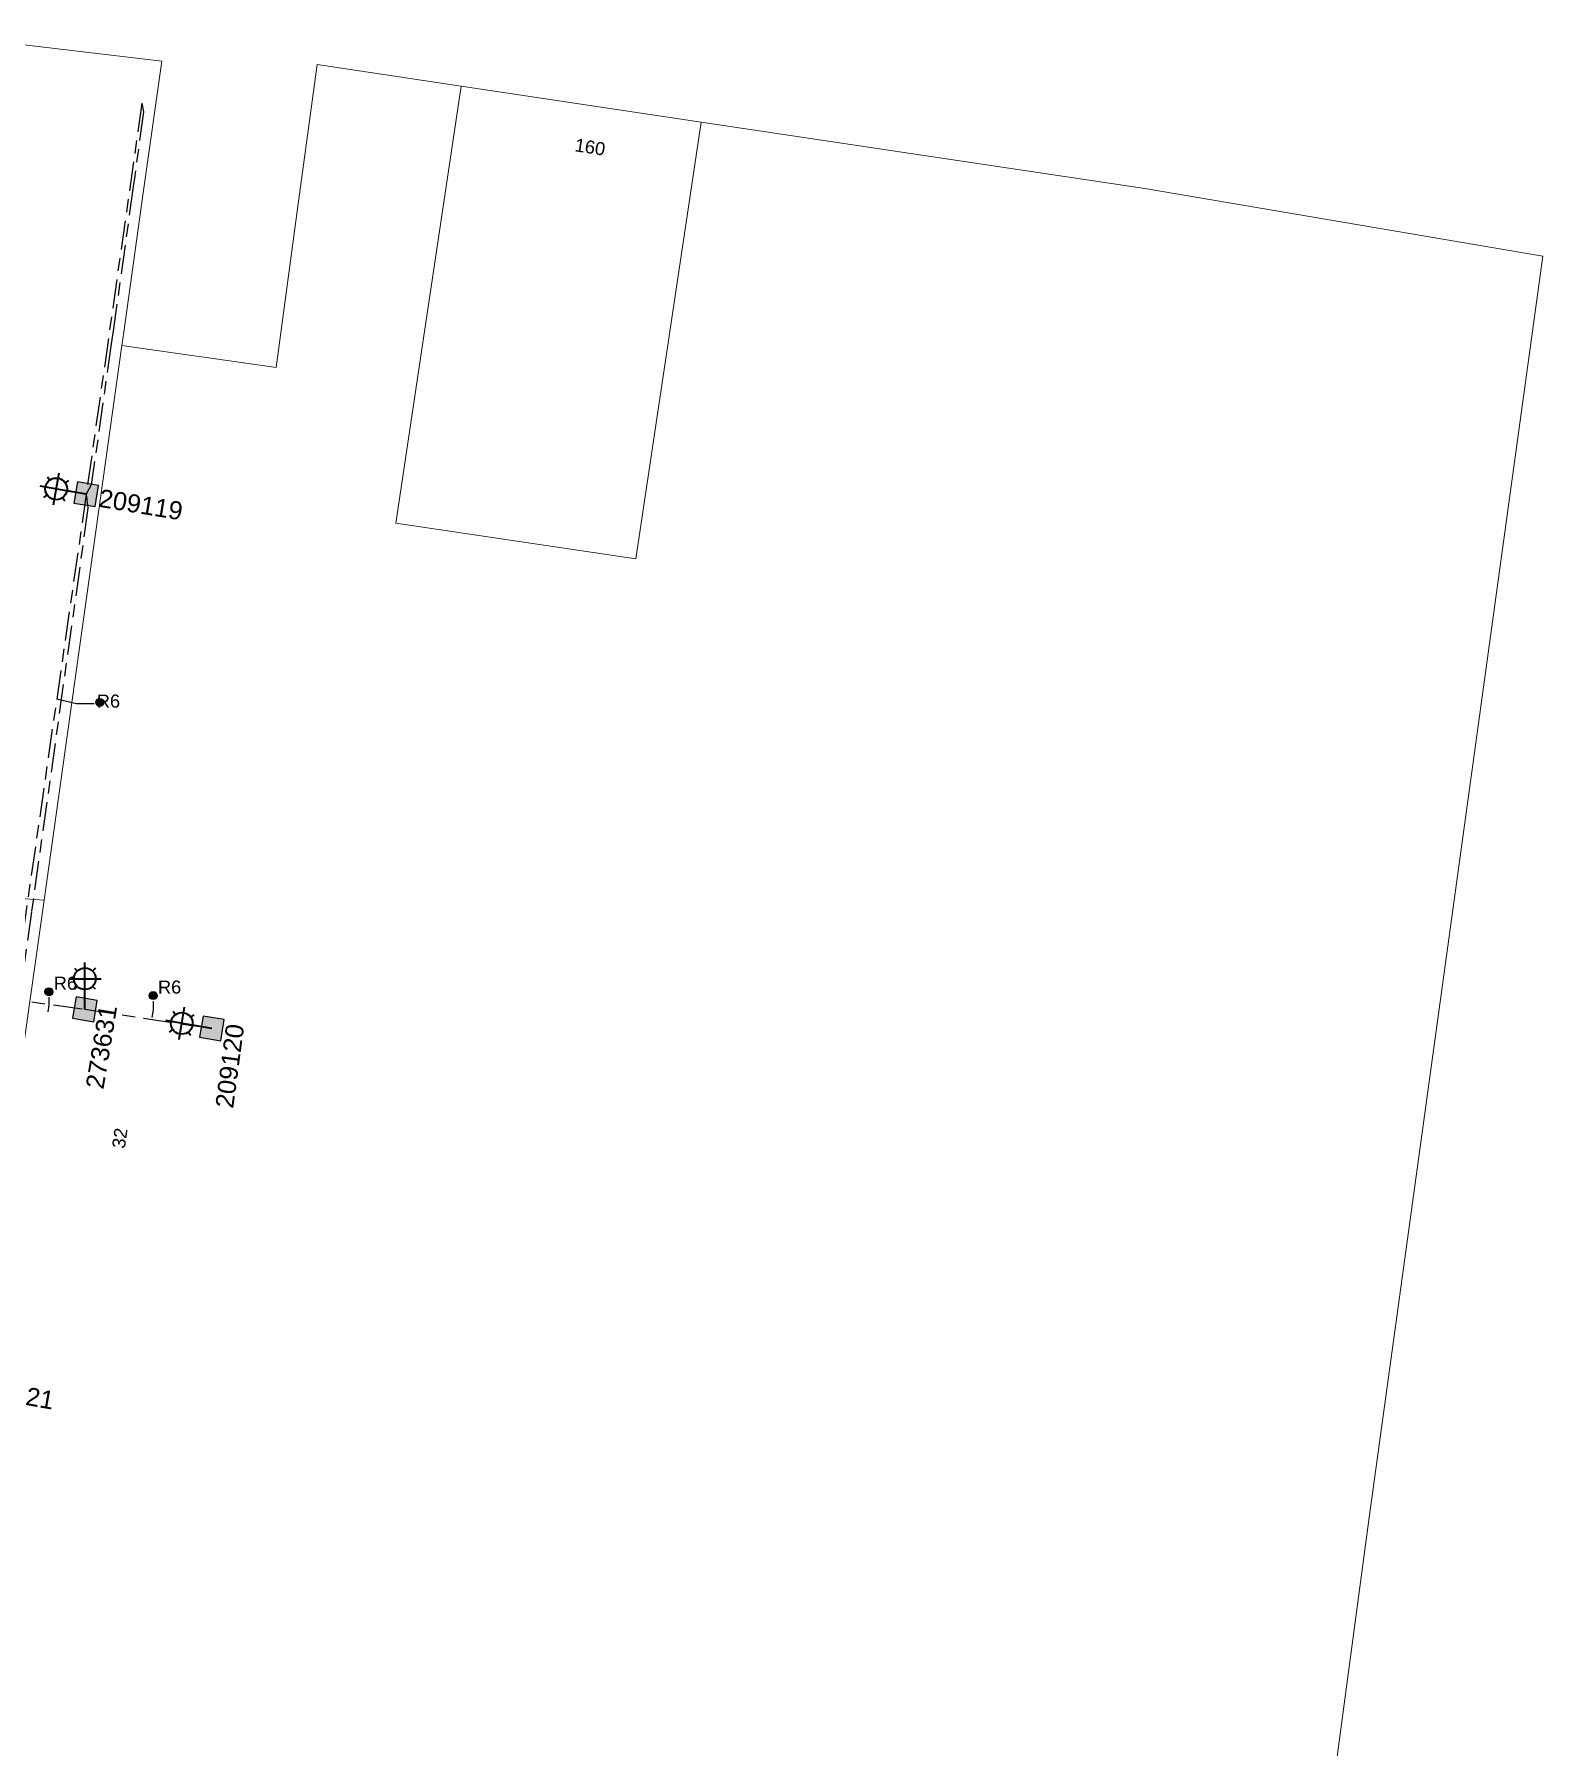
# Model space of a CAD drawing. Header units: metres. Extents: x 280709 to 281347, y 6137535 to 6138306.
# Drawn here: x 281138.6 to 281347.1, y 6137952.8 to 6138189.3 of the extents above; entities that cross this region are included whole.
import ezdxf
from ezdxf.enums import TextEntityAlignment as Align

# ---------------------------------------------------------------- set-up
doc = ezdxf.new("R2010")
doc.units = ezdxf.units.M
doc.linetypes.add('Cable Exist UG', pattern=[8.2, 4, -1.2, 1.8, -1.2])
doc.layers.get('0').update_dxf_attribs({"color": 6})
for name, color, linetype in [('_User DUCT CONFIGS', 7, 'Continuous'), ('Equip_SP_SL_EXT', 7, 'Continuous'), ('Mains_SL_EXT', 7, 'Continuous'), ('SupportsUG_SP_LV_SL_EXT', 7, 'Continuous'), ('Trench_SP_EXT', 7, 'Continuous')]:
    doc.layers.add(name, color=color, linetype=linetype)
doc.layers.add('Cadastre Land Parcels_SP_EXT', color=9, linetype='Continuous', lineweight=5)
doc.layers.add('Cadastre Roads_SP_EXT', color=9, linetype='Continuous', lineweight=5)
doc.styles.add('COLUMN_LABEL', font='arial.ttf')
doc.styles.add('iecARIAL', font='arial.ttf', dxfattribs={"height": 2})
doc.styles.add('POLE_LABEL', font='arial.ttf')
doc.styles.get("Standard").update_dxf_attribs({"font": 'arial.ttf'})

# ---------------------------------------------------------------- blocks, each defined once
blk = doc.blocks.new('COLUMN_EXT')
blk.add_hatch(color=256).paths.add_polyline_path([(-1.49, 1.48), (-1.49, -1.49), (1.48, -1.49), (1.48, 1.48)])
blk.add_lwpolyline([(-1.49, -1.49), (1.48, -1.49), (1.48, 1.48), (-1.49, 1.48)], close=True)
for tag, height, style, flags, p in [('ASSET_NUM', 2.5, 'COLUMN_LABEL', 8, (2, 2)), ('STRUCTURE_PLANT_NUMBER', 0.2, 'POLE_LABEL', 9, (1.81, 0.03)), ('STREET_CODE', 0.2, 'COLUMN_LABEL', 9, (1.81, -0.2))]:
    blk.add_attdef(tag, text='', height=height, dxfattribs=dict(style=style, flags=flags)).set_placement(p, align=Align.MIDDLE_LEFT)
at = {"flags": 1}
blk.add_attdef('Z', (1.81, -2.35), '', height=0.2, dxfattribs=at)
at = {"flags": 9}
for tag, p in [('COLUMN_TYPE', (1.81, -0.4)), ('OWNED_BY', (1.81, -0.6)), ('STATE', (1.81, -0.8)), ('USAGE', (1.81, -1)), ('STREETNAME', (1.81, -1.6)), ('SUBURB', (1.81, -1.8)), ('LEGEND', (1.81, -1.2)), ('LOCATION', (1.81, -1.4)), ('NOTES', (1.81, -2))]:
    blk.add_attdef(tag, text='', height=0.2, dxfattribs=at).set_placement(p, align=Align.MIDDLE_LEFT)
blk = doc.blocks.new('SL_LANTERN_EXT')
at = {"lineweight": 40}
for p, q in [((-1.46, 5.68), (-1.06, 5.28)), ((0, 1.97), (0, 6.47)), ((1.46, 5.68), (1.06, 5.28)), ((-2.25, 4.22), (2.25, 4.22)), ((-1.46, 2.76), (-1.06, 3.16)), ((0, 0), (0, 2.72)), ((1.46, 2.76), (1.06, 3.16))]:
    blk.add_line(p, q, dxfattribs=at)
blk.add_circle((0, 4.22), 1.5, dxfattribs=at)
at = {"style": 'iecARIAL', "flags": 9}
blk.add_attdef('ASSET_NUM', (1.5, 1.5), '', height=2.5, dxfattribs=at)
for tag, p, height, flags in [('OPERATING_VOLTAGE', (0.98, -1.65), 0.2, 9), ('ORIENTATION', (0.98, -1.85), 0.2, 9), ('OWNED_BY', (0.98, -2.05), 0.2, 9), ('STATE', (0.98, -2.25), 0.2, 9), ('CONSTRUCTED_VOLTAGE', (0.98, -0.65), 0.2, 9), ('CONTROL_TYPE', (0.98, -0.85), 0.2, 9), ('LANTERN_PURPOSE', (0.98, -1.05), 0.2, 9), ('LANTERN_TYPE', (0.98, -1.25), 0.2, 9), ('NO_PHASES', (0.98, -1.45), 0.2, 9), ('USAGE', (0.98, -2.45), 0.2, 9), ('LNUMBER', (2.18, -3.25), 2.5, 8), ('CEXIST', (0.98, -2.65), 0.2, 9), ('CNEW', (0.98, -2.85), 0.2, 9), ('CNUMBER', (0.98, -3.05), 0.2, 9), ('CREMOVE', (0.98, -3.25), 0.2, 9), ('CREPLACE', (0.98, -3.45), 0.2, 9), ('LKINGHEIGHT', (0.98, -3.65), 0.2, 9), ('LBRACKET', (0.98, -3.85), 0.2, 9), ('LBRACKETVOCAB', (0.98, -4.05), 0.2, 9), ('LCATEGORY', (0.98, -4.25), 0.2, 9), ('LCHARGE1', (0.98, -4.45), 0.2, 9), ('LCHARGE1PERCENT', (0.98, -4.65), 0.2, 9), ('LCHARGE2', (0.98, -4.85), 0.2, 9), ('LCHARGE2PERCENT', (0.98, -5.05), 0.2, 9), ('LCHARGE3', (0.98, -5.25), 0.2, 9), ('LCHARGE3PERCENT', (0.98, -5.45), 0.2, 9), ('LEXIST', (0.98, -5.65), 0.2, 9), ('LLAMP', (0.98, -5.85), 0.2, 9), ('LLAMPVOCAB', (0.98, -6.05), 0.2, 9), ('LMAST', (0.98, -6.25), 0.2, 9), ('LMASTVOCAB', (0.98, -6.45), 0.2, 9), ('LNEW', (0.98, -6.65), 0.2, 9), ('LANTNUMBER', (0.98, -6.85), 0.2, 9), ('LOUTREACH', (0.98, -7.25), 0.2, 9), ('STREETNAME', (0.98, -9.25), 0.2, 9), ('SUBURB', (0.98, -9.45), 0.2, 1), ('LOUTREACHVOCAB', (0.98, -7.45), 0.2, 9), ('LRATECODE', (0.98, -7.65), 0.2, 9), ('LREMOVE', (0.98, -7.85), 0.2, 9), ('LREPLACE', (0.98, -8.05), 0.2, 9), ('LTYPE', (0.98, -8.25), 0.2, 9), ('LTYPEVOCAB', (0.98, -8.45), 0.2, 9), ('LEGEND', (0.98, -8.65), 0.2, 9), ('LOCATION', (0.98, -8.85), 0.2, 9), ('NOTES', (0.98, -9.05), 0.2, 9)]:
    blk.add_attdef(tag, p, '', height=height, dxfattribs=dict(flags=flags))
blk = doc.blocks.new('CABLE_LARGE_EXT')
h = blk.add_hatch(color=256)
edge = h.paths.add_edge_path()
edge.add_arc((0, 0.55), 0.55, 0, 360)
blk.add_circle((0, 0.55), 0.55)
at = {"flags": 1}
blk.add_attdef('Z', (0, 0), '', height=0.2, dxfattribs=at)
at = {"flags": 9}
for tag, p in [('COND_CODE', (0, 0)), ('STATE', (0, -0.4)), ('XSECT_SIZE', (0, -0.6)), ('FB_REFERENCE', (0, -0.2)), ('NOTES', (0, -0.8))]:
    blk.add_attdef(tag, text='', height=0.2, dxfattribs=at).set_placement(p, align=Align.MIDDLE_LEFT)

msp = doc.modelspace()

# ---------------------------------------------------------------- linework, layer by layer
at = {"layer": '_User DUCT CONFIGS'}
for points in [[(281146.93, 6138096.82), (281144.45, 6138096.83), (281141.73, 6138097.47)], [(281140.63, 6138056.29), (281140.63, 6138055.21), (281140.49, 6138054.25)], [(281155.07, 6138055.75), (281155.07, 6138054.52), (281154.88, 6138053.48)]]:
    msp.add_lwpolyline(points, dxfattribs=at)
at = {"layer": 'Cadastre Land Parcels_SP_EXT', "linetype": 'Continuous'}
msp.add_lwpolyline([(281312.17, 6137902.96), (281323.09, 6137984.45), (281347.09, 6138158.63), (281292.08, 6138168), (281230.78, 6138177.16), (281221.76, 6138116.82), (281188.59, 6138121.78), (281197.61, 6138182.12), (281197.61, 6138182.12), (281177.71, 6138185.1), (281174.89, 6138164.15), (281172.07, 6138143.27), (281150.74, 6138146.31), (281139.99, 6138069.68), (281136.93, 6138047.89), (281135.19, 6138035.49), (281128.18, 6137989.79), (281127.91, 6137988.19), (281124.47, 6137968.36), (281123.23, 6137962.3), (281116.98, 6137929.21)], dxfattribs=at)
msp.add_lwpolyline([(281230.78, 6138177.16), (281197.61, 6138182.12), (281188.59, 6138121.78), (281221.76, 6138116.82), (281230.78, 6138177.16)], close=True, dxfattribs=at)
at = {"layer": 'Cadastre Roads_SP_EXT', "linetype": 'Continuous'}
msp.add_lwpolyline([(281150.74, 6138146.31), (281151, 6138148.13), (281153.7, 6138167.38), (281156.25, 6138185.56), (281124.74, 6138189.28), (281117.08, 6138132.54), (281108.93, 6138072.1), (281127.19, 6138070.63), (281139.99, 6138069.68), (281150.74, 6138146.31)], close=True, dxfattribs=at)
at = {"layer": 'Mains_SL_EXT', "linetype": 'Cable Exist UG'}
for points in [[(281153.5, 6138179.76), (281153.75, 6138178.55), (281153.75, 6138178.55), (281152.47, 6138169.4), (281152.32, 6138168.26), (281149.53, 6138148.32), (281149.27, 6138146.52), (281146.52, 6138127.04), (281145.82, 6138125.76)], [(281145.82, 6138125.76), (281146.06, 6138123.82), (281146.06, 6138123.82), (281138.25, 6138068.09), (281135.42, 6138047.91), (281133.75, 6138036.15), (281128.8, 6138004.3), (281128.1, 6138003.09)], [(281125.04, 6138057.45), (281145.64, 6138054.63)], [(281145.64, 6138054.63), (281163.18, 6138051.98)]]:
    msp.add_lwpolyline(points, dxfattribs=at)
at = {"layer": 'Trench_SP_EXT', "linetype": 'Cable Exist UG'}
for points in [[(281153.5, 6138179.76), (281145.82, 6138125.76)], [(281145.82, 6138125.76), (281128.1, 6138003.09)], [(281125.04, 6138057.45), (281145.64, 6138054.63)], [(281145.64, 6138054.63), (281163.18, 6138051.98)]]:
    msp.add_lwpolyline(points, dxfattribs=at)

# ---------------------------------------------------------------- block references
at = {"layer": '_User DUCT CONFIGS'}
for p in [(281147.69, 6138096.46), (281140.66, 6138056.49), (281155.07, 6138055.97)]:
    msp.add_blockref('CABLE_LARGE_EXT', p, dxfattribs=at)
at = {"layer": 'Equip_SP_SL_EXT'}
for p, rotation in [((281145.82, 6138125.76), 80.03520121395974), ((281163.18, 6138051.98), 80.43136060146954)]:
    msp.add_blockref('SL_LANTERN_EXT', p, dxfattribs=dict(at, rotation=rotation))
msp.add_blockref('SL_LANTERN_EXT', (281145.64, 6138054.63), dxfattribs=at)
at = {"layer": 'SupportsUG_SP_LV_SL_EXT'}
ref = msp.add_blockref('COLUMN_EXT', (281145.82, 6138125.76), dxfattribs=dict(at, rotation=80.65344990319417))
ref.add_attrib('ASSET_NUM', '209119', dxfattribs={"layer": '0', "height": 2.5, "rotation": 350.6172, "style": 'COLUMN_LABEL'}).set_placement((281147.82, 6138126.51), align=Align.TOP_LEFT)
ref = msp.add_blockref('COLUMN_EXT', (281145.64, 6138054.63), dxfattribs=dict(at, rotation=350.349917431127))
ref.add_attrib('ASSET_NUM', '273631', dxfattribs={"layer": '0', "height": 2.5, "rotation": 80.509, "style": 'COLUMN_LABEL'}).set_placement((281147.64, 6138055.38), align=Align.TOP_RIGHT)
ref = msp.add_blockref('COLUMN_EXT', (281163.18, 6138051.98), dxfattribs=dict(at, rotation=80.65344990319417))
ref.add_attrib('ASSET_NUM', '209120', dxfattribs={"layer": '0', "height": 2.5, "rotation": 82.395, "style": 'COLUMN_LABEL'}).set_placement((281165.18, 6138052.73), align=Align.TOP_RIGHT)
ref = msp.add_blockref('COLUMN_EXT', (281128.1, 6138003.09), dxfattribs=dict(at, rotation=79.89214360513338))
ref.add_attrib('ASSET_NUM', '209121', dxfattribs={"layer": '0', "height": 2.5, "rotation": 349.856, "style": 'COLUMN_LABEL'}).set_placement((281130.1, 6138003.84), align=Align.TOP_LEFT)

# ---------------------------------------------------------------- texts
at = {"layer": '_User DUCT CONFIGS'}
for p in [(281147.28, 6138096.29), (281141.33, 6138057.33), (281155.73, 6138056.79)]:
    msp.add_text('R6', height=1.8, dxfattribs=at).set_placement(p)
at = {"layer": 'Cadastre Land Parcels_SP_EXT'}
for s, rotation, p in [('160', 351.2449, (281213.23, 6138173.14)), ('32', 81.7652, (281151.14, 6138035.31))]:
    msp.add_text(s, height=1.8, rotation=rotation, dxfattribs=at).set_placement(p)

doc.saveas('drawing.dxf')
